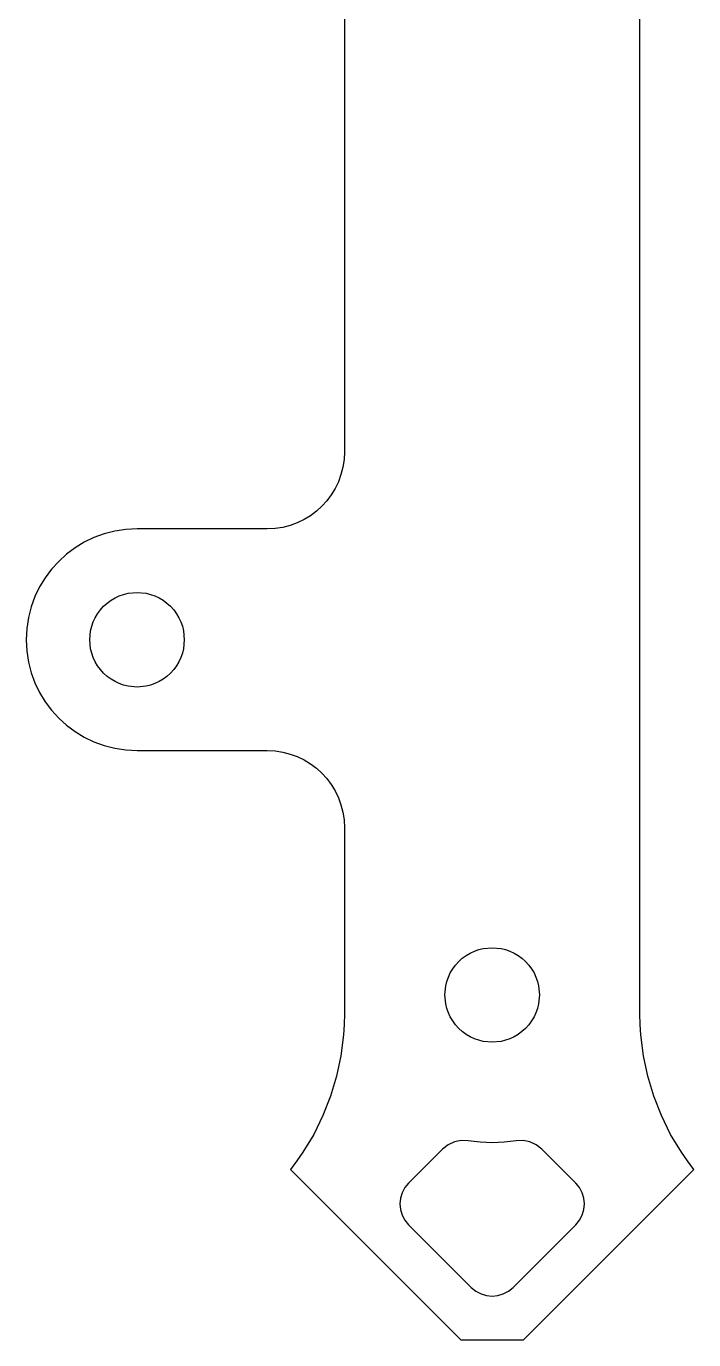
# Model space of a CAD drawing. Header units: metres. Extents: x 0 to 206, y 0 to 112.
# Drawn here: x 181.4 to 204, y 0 to 44.45 of the extents above; entities that cross this region are included whole.
import ezdxf

# ---------------------------------------------------------------- set-up
doc = ezdxf.new("R2010")
doc.units = ezdxf.units.M

msp = doc.modelspace()

# ---------------------------------------------------------------- linework, layer by layer
at = {"layer": '7', "linetype": 'CONTINUOUS'}
for points in [[(192.1733, 81.7732), (192.1733, 30.0521), (192.1598, 29.7848), (192.1202, 29.5252), (192.0558, 29.2747), (191.9679, 29.0345), (191.8578, 28.806), (191.7269, 28.5905), (191.5764, 28.3893), (191.4077, 28.2036), (191.2221, 28.0349), (191.0209, 27.8845), (190.8053, 27.7535), (190.5768, 27.6435), (190.3367, 27.5556), (190.0861, 27.4912), (189.8266, 27.4516), (189.5593, 27.4381), (185.1525, 27.4381), (184.769, 27.4187), (184.3966, 27.3619), (184.0372, 27.2695), (183.6927, 27.1434), (183.3649, 26.9855), (183.0557, 26.7977), (182.767, 26.5818), (182.5007, 26.3398), (182.2587, 26.0735), (182.0428, 25.7848), (181.855, 25.4756), (181.6971, 25.1478), (181.571, 24.8033), (181.4786, 24.4439), (181.4218, 24.0715), (181.4025, 23.6881), (181.4218, 23.3046), (181.4786, 22.9323), (181.571, 22.5729), (181.6971, 22.2283), (181.855, 21.9005), (182.0428, 21.5913), (182.2587, 21.3026), (182.5007, 21.0364), (182.767, 20.7943), (183.0557, 20.5785), (183.3649, 20.3906), (183.6927, 20.2327), (184.0372, 20.1067), (184.3966, 20.0143), (184.769, 19.9574), (185.1525, 19.9381), (189.5593, 19.9381), (189.8266, 19.9246), (190.0861, 19.885), (190.3367, 19.8206), (190.5768, 19.7327), (190.8053, 19.6226), (191.0209, 19.4917), (191.2221, 19.3412), (191.4077, 19.1725), (191.5764, 18.9869), (191.7269, 18.7856), (191.8578, 18.5701), (191.9679, 18.3416), (192.0558, 18.1014), (192.1202, 17.8509), (192.1598, 17.5914), (192.1733, 17.3241), (192.1733, 11.0251), (192.1658, 10.6679), (192.1434, 10.3125), (192.0544, 9.6086), (191.9077, 8.9168), (191.7043, 8.2407), (191.4455, 7.5839), (191.1326, 6.9497), (190.7667, 6.3418), (190.5643, 6.0487), (190.3491, 5.7636), (196.1126, 0), (198.2339, 0), (203.9975, 5.7636), (203.7823, 6.0487), (203.5799, 6.3418), (203.214, 6.9497), (202.9011, 7.5839), (202.6423, 8.2407), (202.4389, 8.9168), (202.2922, 9.6085), (202.2032, 10.3125), (202.1808, 10.6679), (202.1733, 11.0251), (202.1733, 81.7732)], [(186.2838, 24.8194), (186.3937, 24.6979), (186.4889, 24.5684), (186.5694, 24.4321), (186.6353, 24.2901), (186.6866, 24.1436), (186.7232, 23.9937), (186.7525, 23.6881), (186.7232, 23.3825), (186.6866, 23.2325), (186.6353, 23.086), (186.5694, 22.944), (186.4889, 22.8077), (186.3937, 22.6782), (186.2838, 22.5567), (186.1623, 22.4469), (186.0328, 22.3517), (185.8965, 22.2711), (185.7545, 22.2052), (185.608, 22.1539), (185.458, 22.1173), (185.1525, 22.088), (184.8469, 22.1173), (184.697, 22.1539), (184.5504, 22.2052), (184.4084, 22.2711), (184.2721, 22.3517), (184.1426, 22.4469), (184.0211, 22.5567), (183.9113, 22.6782), (183.8161, 22.8077), (183.7355, 22.944), (183.6696, 23.086), (183.6183, 23.2325), (183.5817, 23.3825), (183.5524, 23.6881), (183.5817, 23.9937), (183.6183, 24.1436), (183.6696, 24.2901), (183.7355, 24.4321), (183.8161, 24.5684), (183.9113, 24.6979), (184.0211, 24.8194), (184.1426, 24.9293), (184.2721, 25.0245), (184.4084, 25.105), (184.5504, 25.171), (184.697, 25.2222), (184.8469, 25.2588), (185.1525, 25.2881), (185.458, 25.2588), (185.608, 25.2222), (185.7545, 25.171), (185.8965, 25.105), (186.0328, 25.0245), (186.1623, 24.9293), (186.2838, 24.8194), (186.2838, 24.8194)], [(198.3047, 12.7986), (198.4145, 12.6771), (198.5097, 12.5476), (198.5902, 12.4113), (198.6561, 12.2693), (198.7074, 12.1228), (198.744, 11.9728), (198.7733, 11.6673), (198.744, 11.3617), (198.7074, 11.2117), (198.6561, 11.0652), (198.5902, 10.9232), (198.5097, 10.7869), (198.4145, 10.6574), (198.3047, 10.5359), (198.1831, 10.426), (198.0536, 10.3308), (197.9173, 10.2503), (197.7753, 10.1844), (197.6288, 10.1331), (197.4789, 10.0965), (197.1733, 10.0672), (196.8677, 10.0965), (196.7178, 10.1331), (196.5712, 10.1844), (196.4292, 10.2503), (196.2929, 10.3308), (196.1634, 10.426), (196.0419, 10.5359), (195.9321, 10.6574), (195.8369, 10.7869), (195.7563, 10.9232), (195.6904, 11.0652), (195.6392, 11.2117), (195.6025, 11.3617), (195.5732, 11.6673), (195.6025, 11.9728), (195.6392, 12.1228), (195.6904, 12.2693), (195.7563, 12.4113), (195.8369, 12.5476), (195.9321, 12.6771), (196.0419, 12.7986), (196.1634, 12.9085), (196.2929, 13.0037), (196.4292, 13.0842), (196.5712, 13.1501), (196.7178, 13.2014), (196.8677, 13.238), (197.1733, 13.2673), (197.4789, 13.238), (197.6288, 13.2014), (197.7754, 13.1501), (197.9174, 13.0842), (198.0536, 13.0037), (198.1831, 12.9085), (198.3047, 12.7986), (198.3047, 12.7986)], [(200.0017, 3.8891), (200.1299, 4.046), (200.2214, 4.2199), (200.2763, 4.4052), (200.2946, 4.5962), (200.2763, 4.7872), (200.2214, 4.9725), (200.1299, 5.1464), (200.0017, 5.3033), (198.8515, 6.4535), (198.6644, 6.6006), (198.4508, 6.6983), (198.2204, 6.7435), (197.9826, 6.7332), (197.579, 6.6837), (197.1733, 6.6673), (196.7676, 6.6837), (196.364, 6.7332), (196.1262, 6.7435), (195.8958, 6.6983), (195.6822, 6.6006), (195.495, 6.4535), (194.3449, 5.3033), (194.2167, 5.1464), (194.1252, 4.9725), (194.0703, 4.7872), (194.0519, 4.5962), (194.0703, 4.4052), (194.1252, 4.2199), (194.2167, 4.046), (194.3449, 3.8891), (196.4662, 1.7678), (196.6231, 1.6396), (196.797, 1.5481), (196.9823, 1.4931), (197.1733, 1.4748), (197.3643, 1.4931), (197.5496, 1.5481), (197.7235, 1.6396), (197.8804, 1.7678), (200.0017, 3.8891), (200.0017, 3.8891)]]:
    msp.add_lwpolyline(points, dxfattribs=at)

doc.saveas('drawing.dxf')
